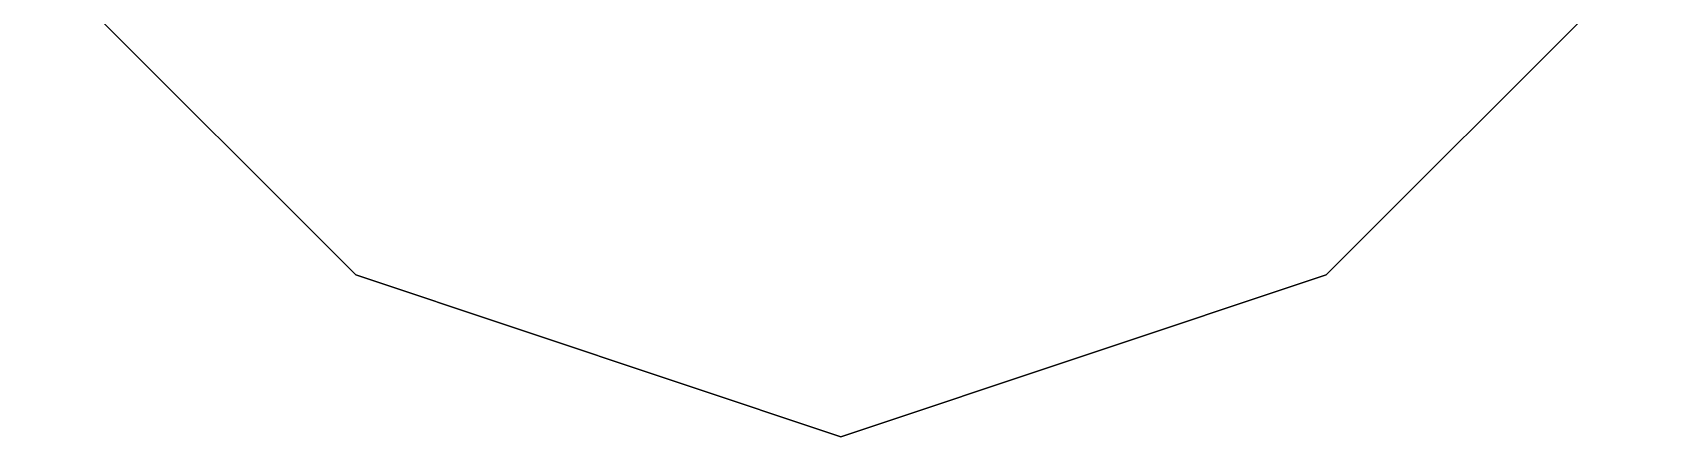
# Model space of a CAD drawing. Header units: inches. Extents: x 38074 to 101214, y 18833 to 57379.
# Drawn here: x 98731.08 to 98746.47, y 36714.4 to 36718.25 of the extents above; entities that cross this region are included whole.
import ezdxf

# ---------------------------------------------------------------- set-up
doc = ezdxf.new("R2010")
doc.units = ezdxf.units.IN

# ---------------------------------------------------------------- blocks, each defined once
blk = doc.blocks.new('A$C403C54AD')
for points, invisible_edges in [([(1.567975, 1.23524, -0.039653), (1.57721, 1.23524, -0.039653), (1.580288, 1.238319, -0.039653), (1.564897, 1.238319, -0.039653)], 5), ([(1.567975, 1.23524, -0.041193), (1.57721, 1.23524, -0.041193), (1.580288, 1.238319, -0.041193), (1.564897, 1.238319, -0.041193)], 5), ([(1.564897, 1.238319, -0.039653), (1.564897, 1.238319, -0.041193), (1.567975, 1.23524, -0.041193), (1.567975, 1.23524, -0.039653)], 5), ([(1.57721, 1.23524, -0.041193), (1.57721, 1.23524, -0.039653), (1.580288, 1.238319, -0.039653), (1.580288, 1.238319, -0.041193)], 5), ([(1.572592, 1.233701, -0.039653), (1.572592, 1.233701, -0.039653), (1.567975, 1.23524, -0.039653), (1.57721, 1.23524, -0.039653)], 4), ([(1.572592, 1.233701, -0.041193), (1.572592, 1.233701, -0.041193), (1.567975, 1.23524, -0.041193), (1.57721, 1.23524, -0.041193)], 4), ([(1.567975, 1.23524, -0.041193), (1.567975, 1.23524, -0.039653), (1.572592, 1.233701, -0.039653), (1.572592, 1.233701, -0.041193)], 1), ([(1.572592, 1.233701, -0.039653), (1.572592, 1.233701, -0.041193), (1.57721, 1.23524, -0.041193), (1.57721, 1.23524, -0.039653)], 4)]:
    blk.add_3dface(points, dxfattribs=dict(invisible_edges=invisible_edges))

msp = doc.modelspace()

# ---------------------------------------------------------------- block references
at = {"xscale": 1000, "yscale": 1000, "zscale": 1000}
msp.add_blockref('A$C403C54AD', (97166.182, 35480.698, 0.599), dxfattribs=at)

doc.saveas('drawing.dxf')
